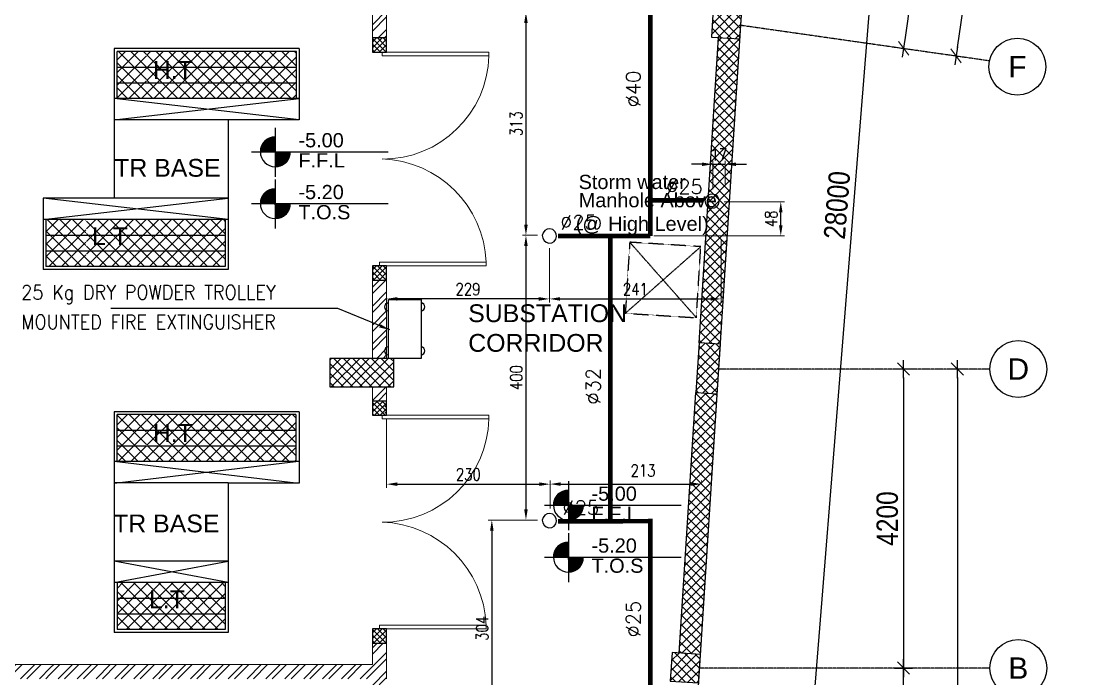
# Model space of a CAD drawing. Header units: inches. Extents: x 1355305 to 1448369, y 326920 to 386626.
# Drawn here: x 1410238 to 1425150, y 346759 to 355995 of the extents above; entities that cross this region are included whole.
import ezdxf
from ezdxf.enums import TextEntityAlignment as Align

# ---------------------------------------------------------------- set-up
doc = ezdxf.new("R2010")
doc.units = ezdxf.units.IN
doc.header["$MEASUREMENT"] = 0
for name, pattern in [('CENTER', [50.8, 31.75, -6.35, 6.35, -6.35]), ('DOT2', [3.175, 0, -3.175]), ('HIDDEN', [9.525, 6.35, -3.175])]:
    doc.linetypes.add(name, pattern=pattern)
for name, color, linetype, lineweight in [('A-BLOCK', 43, 'Continuous', 13), ('A-DOOR', 10, 'Continuous', 15), ('A-HATCH CONCRETE', 254, 'Continuous', 5), ('wall hatch', 252, 'Continuous', 0)]:
    doc.layers.add(name, color=color, linetype=linetype, lineweight=lineweight)
for name, color, linetype in [('Axis', 9, 'CENTER'), ('dim-axis', 15, 'Continuous'), ('DIM2', 222, 'Continuous'), ('DR-TEXT', 181, 'Continuous'), ('FFNEW', 252, 'Continuous'), ('FP-PIPE', 4, 'Continuous'), ('P-FIRE-EQP', 6, 'Continuous'), ('P-FIRE-SPR', 6, 'Continuous'), ('P-FIRE-SUB', 40, 'Continuous'), ('P-FIRE-TXT', 181, 'Continuous'), ('S-COL', 210, 'Continuous'), ('S-WALL', 1, 'Continuous'), ('SHAFT', 7, 'Continuous'), ('TAXT', 3, 'Continuous'), ('TEXT', 181, 'Continuous'), ('TRENCH', 8, 'Continuous')]:
    doc.layers.add(name, color=color, linetype=linetype)
doc.styles.add('ARIAL', font='ARIALN.TTF')
doc.styles.add('MECH', font='romans.shx')
doc.styles.add('ROMANS', font='romans__.ttf', dxfattribs={"width": 0.8})
doc.styles.add('ROMANT', font='ROMANT.shx')
doc.styles.add('style1', font='arial.ttf')
doc.dimstyles.new('DIM-100', dxfattribs={"dimscale": 150, "dimtxt": 2, "dimasz": 1, "dimexe": 0.75, "dimexo": 1, "dimgap": 0.5, "dimtad": 1, "dimdec": 0, "dimzin": 11, "dimdsep": 46, "dimtxsty": 'ARIAL', "dimblk": 'R', "dimcen": 2.5, "dimdle": 1, "dimclrd": 256, "dimclre": 256, "dimclrt": 256, "dimazin": 0, "dimtfac": 1, "dimtdec": 0, "dimtix": 1, "dimtmove": 2, "dimatfit": 3, "dimldrblk": 'R', "dimtolj": 1, "dimtzin": 3, "dimlwd": -1, "dimlwe": 13, "dimarcsym": 0})
doc.dimstyles.new('GRAND CINEMA', dxfattribs={"dimtxt": 180, "dimasz": 150, "dimexe": 0.18, "dimexo": 0.06, "dimgap": 100, "dimtad": 1, "dimdec": 0, "dimlfac": 0.1, "dimzin": 1, "dimdsep": 46, "dimtxsty": 'MECH', "dimcen": 0.09, "dimdle": 0.2, "dimclrd": 222, "dimclre": 222, "dimclrt": 3, "dimadec": 0, "dimazin": 0, "dimtfac": 1, "dimtdec": 0, "dimtix": 1, "dimtmove": 2, "dimatfit": 3, "dimfxl": 1, "dimtolj": 1, "dimtzin": 0, "dimlwd": -1, "dimarcsym": 0})
pattern_1 = [(45, (1361977.67, -12529.2), (-132.58252, 132.58252), []), (45, (1362066.06, -12529.2), (-132.58252, 132.58252), [])]
pattern_2 = [(45, (1361977.67, -12529.21), (-88.388348, 88.388348), []), (135, (1361977.67, -12529.21), (-88.388348, -88.388348), [])]
pattern_3 = [(45, (1361977.67, -12529.21), (-66.29126, 66.29126), []), (135, (1361977.67, -12529.21), (-66.29126, -66.29126), [])]

# ---------------------------------------------------------------- blocks, each defined once
blk = doc.blocks.new('R')
for p, q in [((-1.05, 0), (1.05, 0)), ((0, -1.05), (0, 1.05))]:
    blk.add_line(p, q)
at = {"color": 4, "lineweight": 13}
blk.add_line((-0.71, -0.71), (0.71, 0.71), dxfattribs=at)
blk = doc.blocks.new('*D1041')
at = {"layer": 'Defpoints', "color": 0, "transparency": 16777216}
for p in [(1471950, 582671), (1471356, 578514), (1471356, 578514)]:
    blk.add_point(p, dxfattribs=at)
at = {"layer": 'dim-axis', "color": 251, "linetype": 'DOT2', "lineweight": 13, "transparency": 16777216}
for p, q in [((1472098, 582650), (1472061, 582656)), ((1471505, 578492), (1471468, 578498))]:
    blk.add_line(p, q, dxfattribs=at)
at = {"layer": 'dim-axis', "color": 251, "transparency": 16777216}
blk.add_line((1471933, 582553), (1471373, 578632), dxfattribs=at)
at = {"layer": 'dim-axis', "color": 251, "transparency": 16777216, "xscale": 120, "yscale": 120, "zscale": 120}
for p, rotation in [((1471950, 582671), 81.87732904779527), ((1471356, 578514), 261.8773290477953)]:
    blk.add_blockref('R', p, dxfattribs=dict(at, rotation=rotation))
at = {"layer": 'dim-axis', "color": 251, "transparency": 16777216, "insert": (1471427, 580625), "char_height": 300, "attachment_point": 5, "rotation": 81.8773, "style": 'ARIAL'}
blk.add_mtext('\\A1;4200', dxfattribs=at)
blk = doc.blocks.new('*D1045')
at = {"layer": 'Defpoints', "color": 0, "transparency": 16777216}
for p in [(1473731, 589875), (1472094, 578408), (1472094, 578408)]:
    blk.add_point(p, dxfattribs=at)
at = {"layer": 'dim-axis', "color": 251, "linetype": 'DOT2', "lineweight": 13, "transparency": 16777216}
for p, q in [((1473582, 589896), (1473620, 589891)), ((1471946, 578429), (1471983, 578424))]:
    blk.add_line(p, q, dxfattribs=at)
at = {"layer": 'dim-axis', "color": 251, "transparency": 16777216}
blk.add_line((1473714, 589756), (1472111, 578527), dxfattribs=at)
at = {"layer": 'dim-axis', "color": 251, "transparency": 16777216, "xscale": 120, "yscale": 120, "zscale": 120}
for p, rotation in [((1473731, 589875), 81.87726641554076), ((1472094, 578408), 261.8772664155408)]:
    blk.add_blockref('R', p, dxfattribs=dict(at, rotation=rotation))
at = {"layer": 'dim-axis', "color": 251, "transparency": 16777216, "insert": (1472687, 584174), "char_height": 300, "attachment_point": 5, "rotation": 81.8773, "style": 'ARIAL'}
blk.add_mtext('\\A1;11583', dxfattribs=at)
blk = doc.blocks.new('*D1046')
at = {"layer": 'Defpoints', "color": 0, "transparency": 16777216}
for p in [(1472112, 574009), (1472112, 562459), (1472112, 562459)]:
    blk.add_point(p, dxfattribs=at)
at = {"layer": 'dim-axis', "color": 251, "linetype": 'DOT2', "lineweight": 13, "transparency": 16777216}
for p, q in [((1471962, 574009), (1472000, 574009)), ((1471962, 562459), (1472000, 562459))]:
    blk.add_line(p, q, dxfattribs=at)
at = {"layer": 'dim-axis', "color": 251, "transparency": 16777216}
blk.add_line((1472112, 573889), (1472112, 562579), dxfattribs=at)
at = {"layer": 'dim-axis', "color": 251, "transparency": 16777216, "xscale": 120, "yscale": 120, "zscale": 120}
for p, rotation in [((1472112, 574009), 90), ((1472112, 562459), 270)]:
    blk.add_blockref('R', p, dxfattribs=dict(at, rotation=rotation))
at = {"layer": 'dim-axis', "color": 251, "transparency": 16777216, "insert": (1471884, 568234), "char_height": 300, "attachment_point": 5, "rotation": 90, "style": 'ARIAL'}
blk.add_mtext('\\A1;11550', dxfattribs=at)
blk = doc.blocks.new('*D86')
at = {"layer": 'Defpoints', "color": 0, "transparency": 16777216}
for p in [(1470260, 590369), (1468019, 562459), (1469530, 562337)]:
    blk.add_point(p, dxfattribs=at)
at = {"layer": 'dim-axis', "color": 251, "linetype": 'DOT2', "lineweight": 13, "transparency": 16777216}
for p, q in [((1470409, 590357), (1471882, 590239)), ((1468169, 562447), (1469642, 562328))]:
    blk.add_line(p, q, dxfattribs=at)
at = {"layer": 'dim-axis', "color": 251, "transparency": 16777216}
blk.add_line((1471760, 590128), (1469539, 562457), dxfattribs=at)
at = {"layer": 'dim-axis', "color": 251, "transparency": 16777216, "xscale": 120, "yscale": 120, "zscale": 120}
for p, rotation in [((1471770, 590248), 85.410651128382), ((1469530, 562337), 265.410651128382)]:
    blk.add_blockref('R', p, dxfattribs=dict(at, rotation=rotation))
at = {"layer": 'dim-axis', "color": 251, "transparency": 16777216, "insert": (1470422, 576311), "char_height": 300, "attachment_point": 5, "rotation": 85.4107, "style": 'ARIAL'}
blk.add_mtext('\\A1;28000', dxfattribs=at)
blk = doc.blocks.new('*D1062')
at = {"layer": 'Defpoints', "color": 0, "transparency": 16777216}
for p in [(1470645, 574009), (1470645, 569809), (1471356, 569809)]:
    blk.add_point(p, dxfattribs=at)
at = {"layer": 'dim-axis', "color": 251, "linetype": 'DOT2', "lineweight": 13, "transparency": 16777216}
for p, q in [((1470795, 574009), (1471469, 574009)), ((1470795, 569809), (1471469, 569809))]:
    blk.add_line(p, q, dxfattribs=at)
at = {"layer": 'dim-axis', "color": 251, "transparency": 16777216}
blk.add_line((1471356, 573889), (1471356, 569929), dxfattribs=at)
at = {"layer": 'dim-axis', "color": 251, "transparency": 16777216, "xscale": 120, "yscale": 120, "zscale": 120}
for p, rotation in [((1471356, 574009), 90), ((1471356, 569809), 270)]:
    blk.add_blockref('R', p, dxfattribs=dict(at, rotation=rotation))
at = {"layer": 'dim-axis', "color": 251, "transparency": 16777216, "insert": (1471128, 571909), "char_height": 300, "attachment_point": 5, "rotation": 90, "style": 'ARIAL'}
blk.add_mtext('\\A1;4200', dxfattribs=at)
blk = doc.blocks.new('*D1063')
at = {"layer": 'Defpoints', "color": 0, "transparency": 16777216}
for p in [(1470645, 569809), (1471356, 569809), (1470645, 565759)]:
    blk.add_point(p, dxfattribs=at)
at = {"layer": 'dim-axis', "color": 251, "linetype": 'DOT2', "lineweight": 13, "transparency": 16777216}
for p, q in [((1470795, 569809), (1471469, 569809)), ((1470795, 565759), (1471469, 565759))]:
    blk.add_line(p, q, dxfattribs=at)
at = {"layer": 'dim-axis', "color": 251, "transparency": 16777216}
blk.add_line((1471356, 565879), (1471356, 569689), dxfattribs=at)
at = {"layer": 'dim-axis', "color": 251, "transparency": 16777216, "xscale": 120, "yscale": 120, "zscale": 120}
for p, rotation in [((1471356, 569809), 90), ((1471356, 565759), 270)]:
    blk.add_blockref('R', p, dxfattribs=dict(at, rotation=rotation))
at = {"layer": 'dim-axis', "color": 251, "transparency": 16777216, "insert": (1471128, 567784), "char_height": 300, "attachment_point": 5, "rotation": 90, "style": 'ARIAL'}
blk.add_mtext('\\A1;4050', dxfattribs=at)
blk = doc.blocks.new('SEDRGFE')
at = {"layer": 'wall hatch', "ltscale": 500}
h = blk.add_hatch(dxfattribs=at)
h.set_pattern_fill('ANSI35', color=250, scale=500)
h.set_pattern_definition([(45, (1393765.3, 692564.65), (-88.38835, 88.38835), []), (45, (1393853.68, 692564.65), (-88.38835, 88.38835), [156.25, -31.25, 0, -31.25])])
edge = h.paths.add_edge_path(flags=17)
edge.add_line((1395397, 703056), (1395199, 703084))
edge.add_line((1395199, 703084), (1394088, 695296))
edge.add_line((1394088, 695296), (1394301, 695265))
edge.add_line((1394301, 695265), (1395397, 703056))
edge.add_line((1395397, 703056), (1395199, 703084))
h.paths.add_polyline_path([(1395397, 703056), (1395199, 703084), (1394088, 695296), (1394301, 695265)], flags=17)
h.paths.add_polyline_path([(1389810, 680290), (1389610, 680288), (1389610, 674888), (1389810, 674888)])
blk = doc.blocks.new('SWGDCSTHYTD')
at = {"layer": 'A-HATCH CONCRETE'}
h = blk.add_hatch(dxfattribs=at)
h.set_pattern_fill('ANSI37', color=254, scale=750)
h.set_pattern_definition([(45, (1361977.02, -12524.195), (-66.29126, 66.29126), []), (135, (1361977.02, -12524.195), (-66.29126, -66.29126), [])])
h.paths.add_polyline_path([(1419934, 412170), (1420333, 412145), (1420359, 412544), (1419960, 412569)])
h = blk.add_hatch(dxfattribs=at)
h.set_pattern_fill('ANSI37,_O', color=254, scale=450)
h.set_pattern_definition([(45, (1361977.67, -5029.207), (-39.7747564, 39.7747564), []), (135, (1361977.67, -5029.207), (-39.7747564, -39.7747564), [])])
h.paths.add_polyline_path([(1415371, 412158), (1415171, 412158), (1415171, 411958), (1415371, 411958)])
h = blk.add_hatch(dxfattribs=at)
h.set_pattern_fill('ANSI37,_O', color=254, scale=450)
h.set_pattern_definition([(45, (1361977.67, -8229.207), (-39.7747564, 39.7747564), []), (135, (1361977.67, -8229.207), (-39.7747564, -39.7747564), [])])
h.paths.add_polyline_path([(1415371, 408958), (1415171, 408958), (1415171, 408758), (1415371, 408758)])
h = blk.add_hatch(dxfattribs=at)
h.set_pattern_fill('ANSI37', color=254, scale=750)
h.set_pattern_definition(pattern_3)
h.paths.add_polyline_path([(1419715, 407178), (1420014, 407159), (1420059, 407857), (1419760, 407876)])
h = blk.add_hatch(dxfattribs=at)
h.set_pattern_fill('ANSI37', color=254, scale=750)
h.set_pattern_definition(pattern_3)
h.paths.add_polyline_path([(1414571, 407658), (1414571, 407258), (1415471, 407258), (1415471, 407658)])
h = blk.add_hatch(dxfattribs=at)
h.set_pattern_fill('ANSI37,_O', color=254, scale=450)
h.set_pattern_definition([(45, (1361977.67, -12529.207), (-39.7747564, 39.7747564), []), (135, (1361977.67, -12529.207), (-39.7747564, -39.7747564), [])])
h.paths.add_polyline_path([(1415371, 407058), (1415171, 407058), (1415171, 406858), (1415371, 406858)])
h = blk.add_hatch(dxfattribs=at)
h.set_pattern_fill('ANSI37,_O', color=254, scale=450)
h.set_pattern_definition([(45, (1361977.67, -13329.207), (-39.7747564, 39.7747564), []), (135, (1361977.67, -13329.207), (-39.7747564, -39.7747564), [])])
h.paths.add_polyline_path([(1415371, 403858), (1415171, 403858), (1415171, 403658), (1415371, 403658)])
h = blk.add_hatch(dxfattribs=at)
h.set_pattern_fill('ANSI37', color=254, scale=750)
h.set_pattern_definition([(45, (1361976.43, -12537.17), (-66.29126, 66.29126), []), (135, (1361976.43, -12537.17), (-66.29126, -66.29126), [])])
h.paths.add_polyline_path([(1419354, 403126), (1419753, 403100), (1419779, 403499), (1419380, 403525)])
at = {"layer": 'TEXT', "ltscale": 0.5}
h = blk.add_hatch(dxfattribs=at)
h.set_pattern_fill('ANSI31', color=254, scale=0.8)
h.set_pattern_definition([(45, (331815.84133, -179014.25084), (-0.070710678119, 0.070710678119), [])])
h.paths.add_polyline_path([(1413807, 410769, 0.414214), (1413597, 410559), (1413807, 410559)])
h.paths.add_polyline_path([(1414017, 410559), (1413807, 410559), (1413807, 410349, 0.414214)])
h = blk.add_hatch(dxfattribs=at)
h.set_pattern_fill('ANSI31', color=254, scale=0.8)
h.set_pattern_definition([(45, (331815.84133, -179742.65084), (-0.070710678119, 0.070710678119), [])])
h.paths.add_polyline_path([(1413807, 410041, 0.414214), (1413597, 409831), (1413807, 409831)])
h.paths.add_polyline_path([(1414017, 409831), (1413807, 409831), (1413807, 409621, 0.414214)])
h = blk.add_hatch(dxfattribs=at)
h.set_pattern_fill('ANSI31', color=254, scale=0.8)
h.set_pattern_definition([(45, (335932.05405, -183978.75084), (-0.070710678119, 0.070710678119), [])])
h.paths.add_polyline_path([(1417924, 405805, 0.414214), (1417714, 405595), (1417924, 405595)])
h.paths.add_polyline_path([(1418134, 405595), (1417924, 405595), (1417924, 405385, 0.414214)])
h = blk.add_hatch(dxfattribs=at)
h.set_pattern_fill('ANSI31', color=254, scale=0.8)
h.set_pattern_definition([(45, (335932.05405, -184707.15084), (-0.070710678119, 0.070710678119), [])])
h.paths.add_polyline_path([(1417924, 405076, 0.414214), (1417714, 404866), (1417924, 404866)])
h.paths.add_polyline_path([(1418134, 404866), (1417924, 404866), (1417924, 404656, 0.414214)])
at = {"layer": 'TRENCH'}
h = blk.add_hatch(dxfattribs=at)
h.set_pattern_fill('ANSI37', color=254, scale=1000)
h.set_pattern_definition(pattern_2)
h.paths.add_polyline_path([(1414104, 411748), (1414104, 411968), (1411584, 411968), (1411584, 411748)])
h.paths.add_polyline_path([(1414104, 411528), (1414104, 411748), (1411584, 411748), (1411584, 411528)])
h.paths.add_polyline_path([(1411584, 411528), (1411584, 411308), (1414104, 411308), (1414104, 411528)])
h.paths.add_polyline_path([(1411997, 411448), (1412008, 411448), (1412008, 411963), (1411997, 411963)])
h.paths.add_polyline_path([(1412025, 411406), (1412687, 411406), (1412687, 411947), (1412025, 411947)], flags=9)
h = blk.add_hatch(dxfattribs=at)
h.set_pattern_fill('ANSI37', color=254, scale=1000)
h.set_pattern_definition(pattern_2)
h.paths.add_polyline_path([(1410584, 409608), (1410584, 409388), (1413104, 409388), (1413104, 409608)])
h.paths.add_polyline_path([(1410584, 409388), (1410584, 409168), (1413104, 409168), (1413104, 409388)])
h.paths.add_polyline_path([(1413104, 408948), (1413104, 409168), (1410584, 409168), (1410584, 408948)])
h.paths.add_polyline_path([(1411143, 409113), (1411155, 409113), (1411155, 409628), (1411143, 409628)])
h.paths.add_polyline_path([(1411168, 409072), (1411777, 409072), (1411777, 409612), (1411168, 409612)], flags=9)
h = blk.add_hatch(dxfattribs=at)
h.set_pattern_fill('ANSI37', color=254, scale=1000)
h.set_pattern_definition(pattern_2)
h.paths.add_polyline_path([(1411584, 406868), (1411584, 406648), (1414094, 406648), (1414094, 406868)])
h.paths.add_polyline_path([(1411584, 406648), (1411584, 406428), (1414094, 406428), (1414094, 406648)])
h.paths.add_polyline_path([(1411584, 406428), (1411584, 406208), (1414094, 406208), (1414094, 406428)])
h.paths.add_polyline_path([(1411997, 406348), (1412009, 406348), (1412009, 406863), (1411997, 406863)])
h.paths.add_polyline_path([(1412025, 406306), (1412687, 406306), (1412687, 406847), (1412025, 406847)], flags=9)
h = blk.add_hatch(dxfattribs=at)
h.set_pattern_fill('ANSI37', color=254, scale=1000)
h.set_pattern_definition(pattern_2)
h.paths.add_polyline_path([(1411584, 404508), (1411584, 404288), (1413104, 404288), (1413104, 404508)])
h.paths.add_polyline_path([(1411584, 404288), (1411584, 404068), (1413104, 404068), (1413104, 404288)])
h.paths.add_polyline_path([(1413104, 403848), (1413104, 404068), (1411584, 404068), (1411584, 403848)])
h.paths.add_polyline_path([(1411969, 403972), (1412578, 403972), (1412578, 404512), (1411969, 404512)], flags=9)
at = {"layer": 'wall hatch', "ltscale": 500}
h = blk.add_hatch(dxfattribs=at)
h.set_pattern_fill('ANSI35', color=254, scale=500)
h.set_pattern_definition([(45, (1414026.02, 413934.91), (-88.3883, 88.3883), []), (45, (1414114.41, 413934.91), (-88.3883, 88.3883), [156.25, -31.25, 0, -31.25])])
edge = h.paths.add_edge_path(flags=17)
edge.add_line((1415658, 424426), (1415460, 424455))
edge.add_line((1415460, 424455), (1414349, 416666))
edge.add_line((1414349, 416666), (1414562, 416636))
edge.add_line((1414562, 416636), (1415658, 424426))
edge.add_line((1415658, 424426), (1415460, 424455))
h.paths.add_polyline_path([(1415658, 424426), (1415460, 424455), (1414349, 416666), (1414562, 416636)], flags=17)
h.paths.add_polyline_path([(1413834, 413117), (1413862, 413315), (1409871, 413885), (1409871, 413723), (1409871, 413686), (1409871, 402958), (1410071, 402958), (1410071, 413654)])
h.paths.add_polyline_path([(1414152, 413930), (1413954, 413959), (1413919, 413711), (1414117, 413683)])
h.paths.add_polyline_path([(1409871, 401658), (1410071, 401661), (1410071, 401758), (1409871, 401758)])
h = blk.add_hatch(dxfattribs=at)
h.set_pattern_fill('ANSI32', color=254, scale=500)
h.set_pattern_definition(pattern_1)
h.paths.add_polyline_path([(1414711, 413012), (1414824, 412976), (1414711, 413012)])
h.paths.add_polyline_path([(1415171, 412158), (1415371, 412158), (1415371, 413100), (1414852, 413174), (1414824, 412976), (1415171, 412925), (1415171, 411958)])
h = blk.add_hatch(dxfattribs=at)
h.set_pattern_fill('ANSI32', color=254, scale=500)
h.set_pattern_definition([(45, (1361952.67, -12529.2), (-132.58252, 132.58252), []), (45, (1362041.06, -12529.2), (-132.58252, 132.58252), [])])
h.paths.add_polyline_path([(1415371, 407258), (1415346, 407258), (1415346, 406858), (1415356, 406858), (1415371, 406858)])
h.paths.add_polyline_path([(1415171, 407058), (1415346, 407058), (1415346, 407258), (1415171, 407258)])
h.paths.add_polyline_path([(1415371, 408758), (1415171, 408758), (1415171, 407658), (1415371, 407658)])
h = blk.add_hatch(dxfattribs=at)
h.set_pattern_fill('ANSI32', color=254, scale=500)
h.set_pattern_definition(pattern_1)
edge = h.paths.add_edge_path()
edge.add_line((1415371, 403658), (1415171, 403658))
edge.add_line((1415171, 403658), (1415171, 403358))
edge.add_line((1415171, 403358), (1410646, 403358))
edge.add_arc((1410272, 403302), 379, -22.3179, 8.5397, ccw=False)
edge.add_line((1410622, 403158), (1415171, 403158))
edge.add_line((1415171, 403158), (1415171, 402408))
edge.add_line((1415171, 402408), (1415371, 402408))
edge.add_line((1415371, 402408), (1415371, 403658))
h = blk.add_hatch(dxfattribs=at)
h.set_pattern_fill('ANSI32', color=254, scale=500)
h.set_pattern_definition(pattern_1)
h.paths.add_polyline_path([(1410646, 403358), (1410046, 403358), (1410046, 403158), (1410622, 403158, 0.135461)])
at = {"layer": 'A-BLOCK', "color": 254, "ltscale": 100}
for p, q in [((1415371, 411958), (1415371, 413100)), ((1415171, 411958), (1415171, 412926)), ((1415371, 411958), (1415171, 411958)), ((1415171, 408958), (1415171, 407658)), ((1415371, 408958), (1415171, 408958)), ((1415371, 408958), (1415371, 407658)), ((1415171, 407258), (1415171, 406858)), ((1415371, 407258), (1415371, 406858)), ((1415371, 406858), (1415171, 406858)), ((1415171, 403358), (1415171, 403858)), ((1415371, 403858), (1415171, 403858)), ((1415371, 403158), (1415371, 403858)), ((1415171, 403358), (1410071, 403358))]:
    blk.add_line(p, q, dxfattribs=at)
at = {"layer": 'A-DOOR', "color": 254}
for p, q in [((1415306, 411908), (1415306, 411958)), ((1415271, 409008), (1415271, 408958)), ((1415306, 406808), (1415306, 406858)), ((1415271, 403908), (1415271, 403858))]:
    blk.add_line(p, q, dxfattribs=at)
for points in [[(1415356, 411958), (1415306, 411958), (1416806, 411958), (1416806, 411908), (1415306, 411908)], [(1415321, 408958), (1415271, 408958), (1416770, 408958), (1416770, 409008), (1415271, 409008)], [(1415356, 406858), (1415306, 406858), (1416806, 406858), (1416806, 406808), (1415306, 406808)], [(1415321, 403858), (1415271, 403858), (1416770, 403858), (1416770, 403908), (1415271, 403908)]]:
    blk.add_lwpolyline(points, dxfattribs=at)
for centre, radius, start, end in [((1415320, 411944), 1487, 269.4746, 358.5943), ((1415257, 408944), 1515, 2.4168, 88.1519), ((1415320, 406844), 1487, 269.4746, 358.5943), ((1415257, 403844), 1515, 2.4168, 88.1519)]:
    blk.add_arc(centre, radius, start, end, dxfattribs=at)
at = {"layer": 'A-HATCH CONCRETE', "color": 254, "linetype": 'Continuous'}
for p, q in [((1419948, 412366), (1419947, 412367)), ((1419940, 412242), (1419939, 412243)), ((1419942, 412291), (1419943, 412292)), ((1420013, 411832), (1420326, 412145)), ((1420022, 411973), (1420202, 412153)), ((1420031, 412115), (1420077, 412161)), ((1420315, 411866), (1420033, 412148)), ((1420323, 411991), (1420158, 412156)), ((1420331, 412115), (1420300, 412147)), ((1420004, 411690), (1420325, 412011)), ((1420299, 411617), (1420017, 411899)), ((1420307, 411741), (1420025, 412023)), ((1419995, 411548), (1420316, 411869)), ((1420291, 411492), (1420009, 411774)), ((1419986, 411407), (1420306, 411727)), ((1420283, 411368), (1420001, 411650)), ((1419968, 411123), (1420288, 411444)), ((1419977, 411265), (1420297, 411586)), ((1420276, 411243), (1419993, 411525)), ((1419959, 410982), (1420279, 411302)), ((1420268, 411118), (1419985, 411400)), ((1419950, 410840), (1420270, 411161)), ((1420252, 410869), (1419969, 411151)), ((1420260, 410994), (1419977, 411276)), ((1419940, 410698), (1420261, 411019)), ((1420244, 410745), (1419962, 411027)), ((1419931, 410557), (1420252, 410878)), ((1420236, 410620), (1419954, 410902)), ((1419922, 410415), (1420243, 410736)), ((1420228, 410495), (1419946, 410777)), ((1419913, 410273), (1420234, 410594)), ((1420220, 410371), (1419938, 410653)), ((1419904, 410132), (1420225, 410453)), ((1420204, 410122), (1419922, 410404)), ((1420212, 410246), (1419930, 410528)), ((1419895, 409990), (1420216, 410311)), ((1420196, 409997), (1419914, 410279)), ((1419886, 409848), (1420207, 410169)), ((1420188, 409872), (1419906, 410155)), ((1419877, 409707), (1420198, 410028)), ((1420180, 409748), (1419898, 410030)), ((1419868, 409565), (1420189, 409886)), ((1420172, 409623), (1419890, 409905)), ((1419859, 409423), (1420180, 409744)), ((1420156, 409374), (1419874, 409656)), ((1420164, 409498), (1419882, 409781)), ((1419850, 409282), (1420171, 409603)), ((1420148, 409249), (1419866, 409532)), ((1419841, 409140), (1420162, 409461)), ((1420140, 409125), (1419858, 409407)), ((1419831, 408998), (1420152, 409319)), ((1420132, 409000), (1419850, 409282)), ((1419822, 408857), (1420143, 409178)), ((1420124, 408875), (1419842, 409158)), ((1419813, 408715), (1420134, 409036)), ((1420108, 408626), (1419826, 408909)), ((1420116, 408751), (1419834, 409033)), ((1419795, 408432), (1420116, 408753)), ((1419804, 408573), (1420125, 408894)), ((1420100, 408502), (1419818, 408784)), ((1419786, 408290), (1420107, 408611)), ((1420092, 408377), (1419810, 408659)), ((1419777, 408148), (1420098, 408470)), ((1420084, 408252), (1419802, 408535)), ((1419768, 408007), (1420089, 408328)), ((1420076, 408128), (1419794, 408410)), ((1419769, 407876), (1420080, 408186)), ((1420060, 407879), (1419778, 408161)), ((1420068, 408003), (1419786, 408286)), ((1419942, 407865), (1419770, 408036)), ((1419894, 407868), (1420071, 408045)), ((1419759, 407865), (1419759, 407865)), ((1419800, 407874), (1419762, 407912)), ((1420019, 407860), (1420062, 407903)), ((1419750, 407723), (1419750, 407724)), ((1419754, 407787), (1419754, 407787)), ((1419741, 407582), (1419741, 407582)), ((1419746, 407662), (1419746, 407663)), ((1419730, 407413), (1419730, 407413)), ((1419732, 407440), (1419732, 407440)), ((1419738, 407538), (1419738, 407538)), ((1419722, 407298), (1419723, 407299)), ((1419722, 407289), (1419722, 407289)), ((1419695, 406873), (1419982, 407161)), ((1419704, 407015), (1419858, 407169)), ((1419713, 407157), (1419733, 407177)), ((1419996, 406882), (1419714, 407164)), ((1420004, 407006), (1419841, 407170)), ((1420012, 407131), (1419983, 407161)), ((1419686, 406732), (1420007, 407053)), ((1419988, 406757), (1419706, 407040)), ((1419677, 406590), (1419998, 406911)), ((1419980, 406633), (1419698, 406915)), ((1419668, 406448), (1419989, 406770)), ((1419964, 406383), (1419682, 406666)), ((1419972, 406508), (1419690, 406790)), ((1419659, 406307), (1419980, 406628)), ((1419956, 406259), (1419674, 406541)), ((1419650, 406165), (1419971, 406486)), ((1419948, 406134), (1419666, 406417)), ((1419641, 406023), (1419962, 406345)), ((1419940, 406010), (1419658, 406292)), ((1419632, 405882), (1419953, 406203)), ((1419932, 405885), (1419650, 406168)), ((1419613, 405598), (1419935, 405920)), ((1419623, 405740), (1419944, 406061)), ((1419924, 405760), (1419642, 406043)), ((1419604, 405457), (1419926, 405778)), ((1419908, 405511), (1419626, 405794)), ((1419916, 405636), (1419634, 405918)), ((1419595, 405315), (1419916, 405636)), ((1419900, 405387), (1419618, 405669)), ((1419586, 405173), (1419907, 405495)), ((1419893, 405262), (1419610, 405545)), ((1419577, 405032), (1419898, 405353)), ((1419885, 405137), (1419602, 405420)), ((1419568, 404890), (1419889, 405211)), ((1419877, 405013), (1419594, 405295)), ((1419559, 404748), (1419880, 405070)), ((1419861, 404764), (1419578, 405046)), ((1419869, 404888), (1419586, 405171)), ((1419550, 404607), (1419871, 404928)), ((1419853, 404639), (1419570, 404922)), ((1419541, 404465), (1419862, 404786)), ((1419845, 404514), (1419562, 404797)), ((1419532, 404323), (1419853, 404645)), ((1419837, 404390), (1419554, 404672)), ((1419523, 404182), (1419844, 404503)), ((1419829, 404265), (1419546, 404548)), ((1419514, 404040), (1419835, 404361)), ((1419813, 404016), (1419530, 404299)), ((1419821, 404141), (1419538, 404423)), ((1419504, 403898), (1419826, 404220)), ((1419805, 403892), (1419522, 404174)), ((1419495, 403757), (1419817, 404078)), ((1419797, 403767), (1419514, 404049)), ((1419486, 403615), (1419807, 403936)), ((1419789, 403642), (1419506, 403925)), ((1419781, 403518), (1419498, 403800)), ((1419520, 403516), (1419798, 403795)), ((1419517, 403516), (1419482, 403551)), ((1419659, 403507), (1419490, 403676)), ((1419644, 403508), (1419789, 403653)), ((1419372, 403396), (1419372, 403397)), ((1419380, 403520), (1419379, 403521)), ((1419379, 403507), (1419379, 403508)), ((1419769, 403500), (1419780, 403511)), ((1419364, 403271), (1419364, 403272)), ((1419370, 403366), (1419370, 403367)), ((1419360, 403224), (1419361, 403225))]:
    blk.add_line(p, q, dxfattribs=at)
at = {"layer": 'S-COL', "color": 254, "linetype": 'ByBlock'}
blk.add_lwpolyline([(1419934, 412170), (1420333, 412145), (1420359, 412544), (1419960, 412569)], close=True, dxfattribs=at)
at = {"layer": 'S-COL', "color": 254}
for points in [[(1415371, 412158), (1415171, 412158), (1415171, 411958), (1415371, 411958)], [(1415371, 408958), (1415171, 408958), (1415171, 408758), (1415371, 408758)], [(1419715, 407178), (1420014, 407159), (1420059, 407857), (1419760, 407876)], [(1414571, 407658), (1414571, 407258), (1415471, 407258), (1415471, 407658)], [(1415371, 407058), (1415171, 407058), (1415171, 406858), (1415371, 406858)], [(1415371, 403858), (1415171, 403858), (1415171, 403658), (1415371, 403658)], [(1419354, 403126), (1419753, 403100), (1419779, 403499), (1419380, 403525)]]:
    blk.add_lwpolyline(points, close=True, dxfattribs=at)
at = {"layer": 'S-WALL', "color": 254}
for points in [[(1371461, 430983), (1371461, 430983), (1369166, 395958), (1419296, 395958), (1421088, 423900), (1407122, 425894)], [(1419760, 407876), (1420034, 412164)], [(1419480, 403519), (1419715, 407178)]]:
    blk.add_lwpolyline(points, dxfattribs=at)
at = {"layer": 'SHAFT', "color": 254, "linetype": 'HIDDEN', "ltscale": 0.5}
for p, q in [((1418724, 408291, 0), (1419784, 409227, 0)), ((1418786, 409289, 0), (1419722, 408229, 0))]:
    blk.add_line(p, q, dxfattribs=at)
at = {"layer": 'SHAFT', "color": 254, "linetype": 'HIDDEN', "ltscale": 0.5, "elevation": 0}
blk.add_lwpolyline([(1418786, 409289), (1418724, 408291), (1419722, 408229), (1419784, 409227)], close=True, dxfattribs=at)
at = {"layer": 'TEXT', "color": 254, "ltscale": 0.5}
for p, q in [((1413807, 410897), (1413807, 410209)), ((1413473, 410559), (1415391, 410559)), ((1413807, 410168), (1413807, 409481)), ((1413473, 409831), (1415391, 409831)), ((1417924, 405932), (1417924, 405244)), ((1417590, 405595), (1419507, 405595)), ((1417924, 405204), (1417924, 404516)), ((1417590, 404866), (1419507, 404866))]:
    blk.add_line(p, q, dxfattribs=at)
for centre in [(1413807, 410559), (1413807, 409831), (1417924, 405595), (1417924, 404866)]:
    blk.add_arc(centre, 210, 90, 0, dxfattribs=at)
at = {"layer": 'TRENCH', "color": 254}
for p, q in [((1414144, 412008), (1411544, 412008)), ((1411544, 412008), (1411544, 409907)), ((1414104, 411968), (1411584, 411968)), ((1411584, 411308), (1411584, 411968)), ((1414104, 411308), (1414104, 411968)), ((1414144, 412008), (1414144, 411007)), ((1411584, 411748), (1414104, 411748)), ((1411584, 411528), (1414104, 411528)), ((1414144, 411308), (1411544, 411308)), ((1411544, 411308), (1411544, 409907)), ((1411544, 411007), (1414144, 411308)), ((1414144, 411007), (1411544, 411308)), ((1414144, 411008), (1411544, 411008)), ((1413144, 411008), (1411544, 411008)), ((1411544, 410996), (1411544, 409907)), ((1413144, 411007), (1413144, 408908)), ((1413144, 411007), (1413144, 409907)), ((1413144, 409908), (1410544, 409908)), ((1410544, 409907), (1410544, 408908)), ((1410544, 409608), (1413144, 409907)), ((1413144, 409608), (1410544, 409907)), ((1413144, 409908), (1411544, 409908)), ((1413144, 409608), (1410544, 409608)), ((1410584, 409608), (1410584, 408948)), ((1413104, 409608), (1413104, 408948)), ((1410584, 409388), (1413104, 409388)), ((1410584, 409168), (1413104, 409168)), ((1413144, 408908), (1410544, 408908)), ((1413104, 408948), (1410584, 408948)), ((1414144, 406908), (1411544, 406908)), ((1411544, 406908), (1411544, 403808)), ((1414094, 406868), (1411584, 406868)), ((1411584, 406208), (1411584, 406868)), ((1414094, 406868), (1414094, 406208)), ((1414144, 406908), (1414144, 405907)), ((1411584, 406648), (1414094, 406648)), ((1411584, 406428), (1414094, 406428)), ((1414144, 406208), (1411544, 406208)), ((1411544, 406208), (1411544, 405913)), ((1411544, 405907), (1414094, 406208)), ((1414094, 405907), (1411544, 406208)), ((1413144, 405908), (1411544, 405908)), ((1411544, 405896), (1411544, 404807)), ((1414144, 405907), (1413144, 405907)), ((1413144, 405907), (1413144, 404807)), ((1413144, 404808), (1411544, 404808)), ((1411544, 404508), (1413144, 404807)), ((1413144, 404508), (1411544, 404807)), ((1413144, 404807), (1413144, 403808)), ((1413144, 404508), (1411544, 404508)), ((1411584, 404508), (1411584, 403848)), ((1413104, 404508), (1413104, 403848)), ((1411584, 404288), (1413104, 404288)), ((1411584, 404068), (1413104, 404068)), ((1413104, 403848), (1411584, 403848)), ((1413144, 403808), (1411544, 403808))]:
    blk.add_line(p, q, dxfattribs=at)
at = {"layer": 'TAXT', "color": 254, "ltscale": 100, "style": 'style1'}
for s, p in [('Storm water', (1418068, 410036)), ('Manhole Above', (1418069, 409780)), ('(@ High Level)', (1418028, 409449))]:
    blk.add_text(s, height=200, dxfattribs=at).set_placement(p)
at = {"layer": 'TEXT', "color": 254, "ltscale": 0.5, "style": 'style1'}
for s, p in [('-5.00', (1414132, 410622)), ('F.F.L', (1414132, 410339)), ('-5.20', (1414132, 409894)), ('T.O.S', (1414132, 409611)), ('-5.00', (1418249, 405658)), ('F.F.L', (1418249, 405375)), ('-5.20', (1418249, 404929)), ('T.O.S', (1418249, 404646))]:
    blk.add_text(s, height=200, dxfattribs=at).set_placement(p)
at = {"layer": 'TEXT', "color": 254, "ltscale": 0.5, "char_height": 250, "width": 5174.88, "attachment_point": 1, "style": 'style1'}
for s, insert in [('H.T', (1412087, 411834)), ('TR BASE', (1411544, 410459)), ('L.T', (1411231, 409499)), ('SUBSTATION\\PCORRIDOR ', (1416517, 408417)), ('H.T', (1412087, 406734)), ('TR BASE', (1411528, 405464)), ('L.T', (1412032, 404399))]:
    blk.add_mtext(s, dxfattribs=dict(at, insert=insert))
blk = doc.blocks.new('*D1180')
at = {"layer": 'Defpoints', "color": 0, "transparency": 16777216}
for p in [(43141, -17802), (44070, -20936), (44280, -20936)]:
    blk.add_point(p, dxfattribs=at)
at = {"layer": 'DIM2', "color": 252, "lineweight": -2, "transparency": 16777216}
for p, q in [((43191, -17802), (44120, -17802)), ((44230, -20936), (44020, -20936))]:
    blk.add_line(p, q, dxfattribs=at)
at = {"layer": 'DIM2', "color": 252, "transparency": 16777216}
blk.add_line((44070, -17952), (44070, -20786), dxfattribs=at)
for points in [[(44045, -17952), (44095, -17952), (44070, -17802)], [(44045, -20786), (44095, -20786), (44070, -20936)]]:
    blk.add_solid(points, dxfattribs=at)
at = {"layer": 'DIM2', "color": 252, "transparency": 16777216, "insert": (43934, -19369), "char_height": 170, "attachment_point": 5, "rotation": 90, "style": 'ROMANS'}
blk.add_mtext('\\A1;313', dxfattribs=at)
blk = doc.blocks.new('*D1181')
at = {"layer": 'Defpoints', "color": 0, "transparency": 16777216}
for p in [(44280, -24935), (43591, -27977), (44085, -27977)]:
    blk.add_point(p, dxfattribs=at)
at = {"layer": 'DIM2', "color": 252, "lineweight": -2, "transparency": 16777216}
for p, q in [((44230, -24935), (43541, -24935)), ((44035, -27977), (43541, -27977))]:
    blk.add_line(p, q, dxfattribs=at)
at = {"layer": 'DIM2', "color": 252, "transparency": 16777216}
blk.add_line((43591, -25085), (43591, -27827), dxfattribs=at)
for points in [[(43566, -25085), (43616, -25085), (43591, -24935)], [(43566, -27827), (43616, -27827), (43591, -27977)]]:
    blk.add_solid(points, dxfattribs=at)
at = {"layer": 'DIM2', "color": 252, "transparency": 16777216, "insert": (43455, -26456), "char_height": 170, "attachment_point": 5, "rotation": 90, "style": 'ROMANS'}
blk.add_mtext('\\A1;304', dxfattribs=at)
blk = doc.blocks.new('*D1184')
at = {"layer": 'Defpoints', "color": 0, "transparency": 16777216}
for p in [(42113, -23464), (44409, -24431), (44409, -24824)]:
    blk.add_point(p, dxfattribs=at)
at = {"layer": 'DIM2', "color": 252, "lineweight": -2, "transparency": 16777216}
for p, q in [((42113, -23514), (42113, -24481)), ((44409, -24774), (44409, -24381))]:
    blk.add_line(p, q, dxfattribs=at)
at = {"layer": 'DIM2', "color": 252, "transparency": 16777216}
blk.add_line((42263, -24431), (44259, -24431), dxfattribs=at)
for points in [[(42263, -24406), (42263, -24456), (42113, -24431)], [(44259, -24406), (44259, -24456), (44409, -24431)]]:
    blk.add_solid(points, dxfattribs=at)
at = {"layer": 'DIM2', "color": 252, "transparency": 16777216, "insert": (43261, -24295), "char_height": 170, "attachment_point": 5, "style": 'ROMANS'}
blk.add_mtext('\\A1;230', dxfattribs=at)
blk = doc.blocks.new('*D1287')
at = {"layer": 'Defpoints', "color": 0, "transparency": 16777216}
for p in [(46534, -24430), (46534, -24443), (44409, -24824)]:
    blk.add_point(p, dxfattribs=at)
at = {"layer": 'DIM2', "color": 252, "lineweight": -2, "transparency": 16777216}
for p, q in [((44409, -24774), (44409, -24380)), ((46534, -24393), (46534, -24380))]:
    blk.add_line(p, q, dxfattribs=at)
at = {"layer": 'DIM2', "color": 252, "transparency": 16777216}
blk.add_line((44559, -24430), (46384, -24430), dxfattribs=at)
for points in [[(44559, -24405), (44559, -24455), (44409, -24430)], [(46384, -24405), (46384, -24455), (46534, -24430)]]:
    blk.add_solid(points, dxfattribs=at)
at = {"layer": 'DIM2', "color": 252, "transparency": 16777216, "insert": (45716, -24240), "char_height": 170, "attachment_point": 5, "style": 'ROMANS'}
blk.add_mtext('\\A1;213', dxfattribs=at)
blk = doc.blocks.new('*D1316')
at = {"layer": 'Defpoints', "color": 0, "transparency": 16777216}
for p in [(44280, -20936), (44070, -24935), (44280, -24935)]:
    blk.add_point(p, dxfattribs=at)
at = {"layer": 'DIM2', "color": 252, "lineweight": -2, "transparency": 16777216}
for p, q in [((44230, -20936), (44020, -20936)), ((44230, -24935), (44020, -24935))]:
    blk.add_line(p, q, dxfattribs=at)
at = {"layer": 'DIM2', "color": 252, "transparency": 16777216}
blk.add_line((44070, -21086), (44070, -24785), dxfattribs=at)
for points in [[(44045, -21086), (44095, -21086), (44070, -20936)], [(44045, -24785), (44095, -24785), (44070, -24935)]]:
    blk.add_solid(points, dxfattribs=at)
at = {"layer": 'DIM2', "color": 252, "transparency": 16777216, "insert": (43934, -22935), "char_height": 170, "attachment_point": 5, "rotation": 90, "style": 'ROMANS'}
blk.add_mtext('\\A1;400', dxfattribs=at)
blk = doc.blocks.new('*D1317')
at = {"layer": 'Defpoints', "color": 0, "transparency": 16777216}
for p in [(44400, -21065), (42113, -21464), (42113, -21829)]:
    blk.add_point(p, dxfattribs=at)
at = {"layer": 'DIM2', "color": 252, "lineweight": -2, "transparency": 16777216}
for p, q in [((44400, -21115), (44400, -21879)), ((42113, -21514), (42113, -21879))]:
    blk.add_line(p, q, dxfattribs=at)
at = {"layer": 'DIM2', "color": 252, "transparency": 16777216}
blk.add_line((44250, -21829), (42263, -21829), dxfattribs=at)
for points in [[(42263, -21804), (42263, -21854), (42113, -21829)], [(44250, -21804), (44250, -21854), (44400, -21829)]]:
    blk.add_solid(points, dxfattribs=at)
at = {"layer": 'DIM2', "color": 252, "transparency": 16777216, "insert": (43256, -21693), "char_height": 170, "attachment_point": 5, "style": 'ROMANS'}
blk.add_mtext('\\A1;229', dxfattribs=at)
blk = doc.blocks.new('*D1318')
at = {"layer": 'Defpoints', "color": 0, "transparency": 16777216}
for p in [(46813, -20959), (44400, -21065), (46813, -21829)]:
    blk.add_point(p, dxfattribs=at)
at = {"layer": 'DIM2', "color": 252, "lineweight": -2, "transparency": 16777216}
for p, q in [((46813, -21009), (46813, -21879)), ((44400, -21115), (44400, -21879))]:
    blk.add_line(p, q, dxfattribs=at)
at = {"layer": 'DIM2', "color": 252, "transparency": 16777216}
blk.add_line((44550, -21829), (46663, -21829), dxfattribs=at)
for points in [[(44550, -21804), (44550, -21854), (44400, -21829)], [(46663, -21804), (46663, -21854), (46813, -21829)]]:
    blk.add_solid(points, dxfattribs=at)
at = {"layer": 'DIM2', "color": 252, "transparency": 16777216, "insert": (45607, -21693), "char_height": 170, "attachment_point": 5, "style": 'ROMANS'}
blk.add_mtext('\\A1;241', dxfattribs=at)
blk = doc.blocks.new('*D1319')
at = {"layer": 'Defpoints', "color": 0, "transparency": 16777216}
for p in [(46869, -19938), (46869, -20268), (46694, -20336)]:
    blk.add_point(p, dxfattribs=at)
at = {"layer": 'DIM2', "color": 252, "transparency": 16777216}
for p, q in [((46544, -19938), (46394, -19938)), ((46694, -19938), (46869, -19938)), ((47019, -19938), (47169, -19938))]:
    blk.add_line(p, q, dxfattribs=at)
at = {"layer": 'DIM2', "color": 252, "lineweight": -2, "transparency": 16777216}
for p, q in [((46694, -20286), (46694, -19888)), ((46869, -20218), (46869, -19888))]:
    blk.add_line(p, q, dxfattribs=at)
at = {"layer": 'DIM2', "color": 252, "transparency": 16777216}
for points in [[(46544, -19913), (46544, -19963), (46694, -19938)], [(47019, -19913), (47019, -19963), (46869, -19938)]]:
    blk.add_solid(points, dxfattribs=at)
at = {"layer": 'DIM2', "color": 252, "transparency": 16777216, "insert": (46781, -19802), "char_height": 170, "attachment_point": 5, "style": 'ROMANS'}
blk.add_mtext('\\A1;17', dxfattribs=at)
blk = doc.blocks.new('*D1320')
at = {"layer": 'Defpoints', "color": 0, "transparency": 16777216}
for p in [(46805, -20464), (47650, -20464), (45818, -20945)]:
    blk.add_point(p, dxfattribs=at)
at = {"layer": 'DIM2', "color": 252, "lineweight": -2, "transparency": 16777216}
for p, q in [((46855, -20464), (47700, -20464)), ((45868, -20945), (47700, -20945))]:
    blk.add_line(p, q, dxfattribs=at)
at = {"layer": 'DIM2', "color": 252, "transparency": 16777216}
blk.add_line((47650, -20795), (47650, -20614), dxfattribs=at)
for points in [[(47625, -20614), (47675, -20614), (47650, -20464)], [(47625, -20795), (47675, -20795), (47650, -20945)]]:
    blk.add_solid(points, dxfattribs=at)
at = {"layer": 'DIM2', "color": 252, "transparency": 16777216, "insert": (47514, -20704), "char_height": 170, "attachment_point": 5, "rotation": 90, "style": 'ROMANS'}
blk.add_mtext('\\A1;48', dxfattribs=at)
blk = doc.blocks.new('SGSR')
at = {"layer": 'Axis', "color": 251, "ltscale": 0.5}
for p, q in [((1469069.5, 578839.9), (1472567.8, 578340.6)), ((1472567.8, 574008.6), (1468759.8, 574008.6)), ((1472567.8, 569808.6), (1468490.5, 569808.6))]:
    blk.add_line(p, q, dxfattribs=at)
at = {"layer": 'Axis', "color": 251, "linetype": 'Continuous'}
for centre in [(1472955, 578255.8), (1472967.8, 574008.6), (1472967.8, 569808.6)]:
    blk.add_circle(centre, 400, dxfattribs=at)
at = {"layer": 'S-WALL', "color": 251}
blk.add_lwpolyline([(1417889.2, 562458.6), (1468019.2, 562458.6), (1469810.8, 590401.2), (1420184.3, 597484.1)], close=True, dxfattribs=at)
at = {"layer": 'Axis', "color": 251, "linetype": 'Continuous', "style": 'style1'}
for s, p in [('F', (1472955, 578255.8)), ('D', (1472967.8, 574008.6)), ('B', (1472967.8, 569808.6))]:
    blk.add_text(s, height=300, dxfattribs=at).set_placement(p, align=Align.MIDDLE)
at = {"layer": 'dim-axis', "color": 251}
for p1, p2, distance, picture, middle in [((1470259.6, 590369.1), (1468019.2, 562458.6), 1515.3, '*D86', (1470422.4, 576310.8)), ((1473731, 589874.6), (1472094.4, 578408.2), 0, '*D1045', (1472686.8, 584173.7)), ((1472112.4, 574008.6), (1472112.4, 562458.6), 0, '*D1046', (1471884.3, 568233.6))]:
    dim = blk.add_aligned_dim(p1=p1, p2=p2, distance=distance, dimstyle='DIM-100', override={"dimasz": 0.8, "dimclrd": 251, "dimclre": 251, "dimclrt": 251}, dxfattribs=at)
    dim.commit()
    dim.dimension.update_dxf_attribs({"geometry": picture, "text_midpoint": middle})
for base, p1, p2, angle, picture, middle in [((1471356.1, 578513.6), (1471949.6, 582671.4), (1471356.1, 578513.6), 81.87733, '*D1041', (1471427, 580624.7)), ((1471356.1, 569808.6), (1470645.2, 574008.6), (1470645.2, 569808.6), 90, '*D1062', (1471128, 571908.6)), ((1471356.1, 569808.6), (1470645.2, 565758.6), (1470645.2, 569808.6), 270, '*D1063', (1471128, 567783.6))]:
    dim = blk.add_linear_dim(base=base, p1=p1, p2=p2, angle=angle, dimstyle='DIM-100', override={"dimasz": 0.8, "dimclrd": 251, "dimclre": 251, "dimclrt": 251}, dxfattribs=at)
    dim.commit()
    dim.dimension.update_dxf_attribs({"geometry": picture, "text_midpoint": middle})
blk = doc.blocks.new('A$C6DC347C1')
at = {"layer": 'FP-PIPE', "color": 252, "const_width": 65}
for points in [[(45817.7, -14598.9), (45817.8, -20944.6)], [(45817.8, -20446.3), (46565.3, -20446.3)], [(44519.7, -20945.2), (45817.8, -20944.6)], [(45253.6, -20944.8), (45253.6, -24953.6)], [(45817.8, -24917.1), (45817.8, -27014.4), (45817.7, -27668.7)], [(45803.7, -24950.6), (44519.4, -24952.6)]]:
    blk.add_lwpolyline(points, dxfattribs=at)
at = {"layer": 'P-FIRE-EQP', "color": 252, "elevation": 0}
blk.add_lwpolyline([(42596.6, -21836.2), (42596.6, -22665.1), (42137.7, -22665.1), (42137.7, -21836.2)], close=True, dxfattribs=at)
at = {"layer": 'P-FIRE-EQP', "color": 252}
for centre, start, end in [((42137.7, -21942, 0), 90, 270), ((42596.6, -21942, 0), 270, 90), ((42137.7, -22559.3, 0), 90, 270), ((42596.6, -22559.3, 0), 270, 90)]:
    blk.add_arc(centre, 54.9, start, end, dxfattribs=at)
at = {"layer": 'P-FIRE-SPR', "color": 252, "extrusion": (0, 0, -1)}
for centre in [(46685, -20455.3), (44399.7, -20945.2), (44399.7, -24943.6)]:
    blk.add_ellipse(centre, major_axis=(-70.7, 70.7), ratio=1, start_param=0.860134, end_param=7.1433193, dxfattribs=at)
at = {"layer": 'DR-TEXT', "color": 252, "style": 'ROMANT', "width": 0.9}
for s, p in [('25 Kg DRY POWDER TROLLEY', (36980.5, -21836.4)), ('MOUNTED FIRE EXTINGUISHER', (36980.5, -22253.9))]:
    blk.add_text(s, height=200.623, dxfattribs=at).set_placement(p)
at = {"layer": 'P-FIRE-TXT', "color": 252, "style": 'MECH'}
for s, rotation, p in [('%%C40', 89.99989, (45579.4, -18881.5)), ('%%C25', 359.99989, (46296.5, -20253.6)), ('%%C25', 359.99989, (44808.3, -20752.4)), ('%%C32', 89.99989, (45015.2, -23055.2)), ('%%C25', 359.99989, (44839.7, -24759.5)), ('%%C25', 89.99989, (45579.5, -26326.2))]:
    blk.add_text(s, height=200, rotation=rotation, dxfattribs=at).set_placement(p, align=Align.MIDDLE_CENTER)
at = {"layer": 'DIM2', "color": 252}
for base, p1, p2, picture, middle in [((44069.8, -20936.3), (43141.4, -17802.2), (44280.1, -20936.3), '*D1180', (43934, -19369.2)), ((47649.5, -20464.2), (45817.8, -20944.6), (46804.7, -20464.2), '*D1320', (47513.7, -20704.4)), ((44069.8, -24934.7), (44280, -20936.3), (44280.1, -24934.7), '*D1316', (43934, -22935.5)), ((43591, -27977.1), (44280.1, -24934.7), (44085, -27977.1), '*D1181', (43455.3, -26455.9))]:
    dim = blk.add_linear_dim(base=base, p1=p1, p2=p2, angle=90, dimstyle='GRAND CINEMA', override={"dimtxt": 170, "dimexe": 50, "dimexo": 50, "dimgap": 50, "dimtxsty": 'ROMANS', "dimclrd": 252, "dimclre": 252, "dimclrt": 252, "dimfxl": 6000}, dxfattribs=at)
    dim.commit()
    dim.dimension.update_dxf_attribs({"geometry": picture, "text_midpoint": middle})
for base, p1, p2, picture, middle in [((46868.9, -19937.6), (46694, -20335.6), (46868.9, -20268), '*D1319', (46781.4, -19802.4)), ((46813.5, -21829.3), (44399.7, -21065.2), (46813.5, -20958.7), '*D1318', (45606.6, -21693.5)), ((42112.7, -21829.3), (44399.7, -21065.2), (42112.7, -21464.4), '*D1317', (43256.2, -21693.5)), ((44408.7, -24430.7), (42112.7, -23464.4), (44408.7, -24824), '*D1184', (43260.7, -24294.9))]:
    dim = blk.add_linear_dim(base=base, p1=p1, p2=p2, dimstyle='GRAND CINEMA', override={"dimtxt": 170, "dimexe": 50, "dimexo": 50, "dimgap": 50, "dimtxsty": 'ROMANS', "dimclrd": 252, "dimclre": 252, "dimclrt": 252, "dimfxl": 6000}, dxfattribs=at)
    dim.commit()
    dim.dimension.update_dxf_attribs({"geometry": picture, "text_midpoint": middle})
dim = blk.add_linear_dim(base=(46533.7116, -24430.4863), p1=(44408.7036, -24823.9549), p2=(46533.7116, -24443.158), dimstyle='GRAND CINEMA', override={"dimtxt": 170, "dimexe": 50, "dimexo": 50, "dimgap": 50, "dimtxsty": 'ROMANS', "dimclrd": 252, "dimclre": 252, "dimclrt": 252, "dimfxl": 6000}, dxfattribs=at)
dim.commit()
dim.dimension.update_dxf_attribs({"geometry": '*D1287', "text_midpoint": (45716.3065, -24240.4863), "dimtype": 160})
blk.add_leader([(42157.8, -22264.2), (41426.2, -21964.7), (38236.2, -21964.7)], dimstyle='GRAND CINEMA', override={"dimtxt": 170, "dimexe": 50, "dimexo": 50, "dimgap": 50, "dimtxsty": 'ROMANS', "dimclrd": 252, "dimclre": 252, "dimclrt": 252, "dimfxl": 6000}, dxfattribs=at)

msp = doc.modelspace()

# ---------------------------------------------------------------- linework, layer by layer
at = {"layer": 'P-FIRE-SUB', "color": 252, "elevation": 0}
msp.add_lwpolyline([(1415854, 352088), (1415854, 351259), (1415396, 351259), (1415396, 352088)], close=True, dxfattribs=at)
at = {"layer": 'P-FIRE-SUB', "color": 252}
for centre, start, end in [((1415396, 351983, 0), 90, 270), ((1415854, 351983, 0), 270, 90), ((1415396, 351365, 0), 90, 270), ((1415854, 351365, 0), 270, 90)]:
    msp.add_arc(centre, 54.9, start, end, dxfattribs=at)

# ---------------------------------------------------------------- block references
at = {"color": 252, "linetype": 'Continuous'}
msp.add_blockref('SWGDCSTHYTD', (0, -56398), dxfattribs=at)
at = {"layer": 'A-DOOR', "color": 252, "linetype": 'Continuous', "ltscale": 100}
msp.add_blockref('A$C6DC347C1', (1373258, 373924), dxfattribs=at)
at = {"layer": 'FFNEW', "color": 6, "linetype": 'Continuous'}
for name, p in [('SGSR', (-48723, -222899)), ('SEDRGFE', (20261, -335028))]:
    msp.add_blockref(name, p, dxfattribs=at)

doc.saveas('drawing.dxf')
